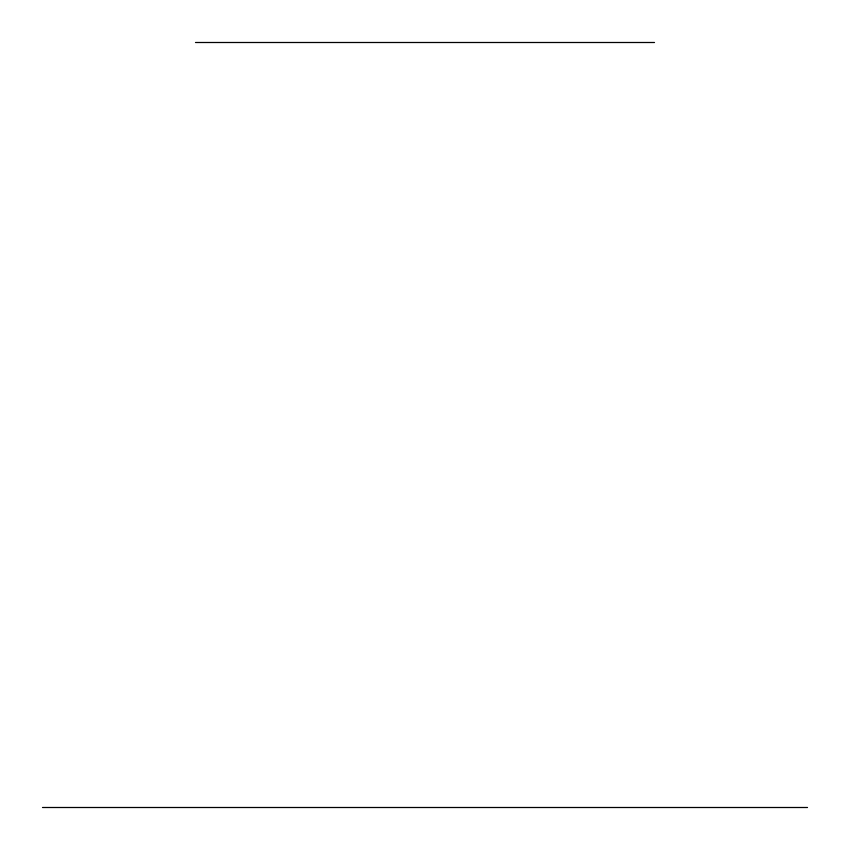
<?xml version="1.0" encoding="UTF-8"?>
<svg xmlns="http://www.w3.org/2000/svg" width="850" height="850" viewBox="0 0 850 850"><rect width="100%" height="100%" fill="white"/><g stroke="black" fill="none" stroke-linecap="round" stroke-linejoin="round"><path stroke-width="1.27" d="M195.5 42.5L654.5 42.5M42.5 807.5L807.5 807.5"/></g></svg>
